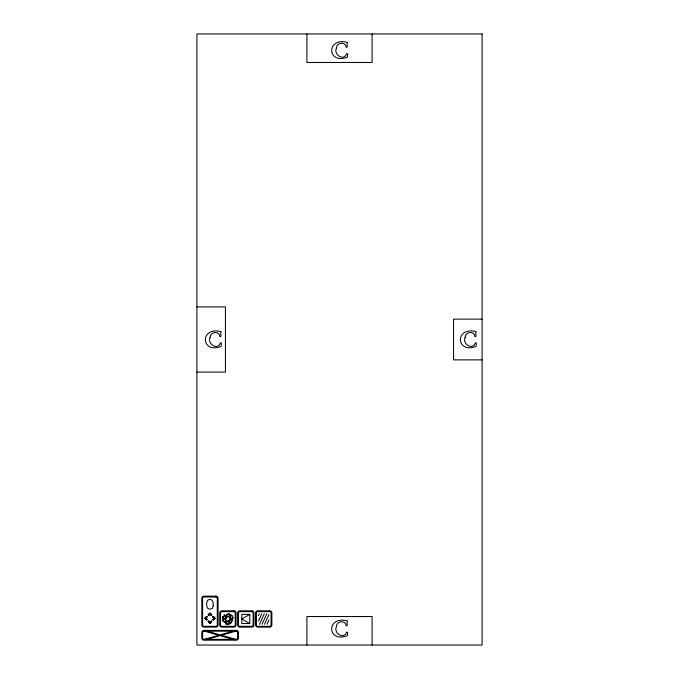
<?xml version="1.0" encoding="UTF-8"?>
<svg xmlns="http://www.w3.org/2000/svg" width="679" height="679" viewBox="0 0 679 679"><rect width="100%" height="100%" fill="white"/><g stroke="black" fill="none" stroke-linecap="round" stroke-linejoin="round"><path stroke-width="1.02" d="M222.924 620.504L224.197 619.01L226.2 620.411L224.902 622.278L223.052 620.886M258.444 615.649L259.293 613.765M258.444 621.158L261.831 613.697M264.326 613.697L259.539 624.247M262.043 624.256L266.83 613.697M264.547 624.256L268.935 614.563M267.042 624.256L269.003 619.935M206.526 616.371L204.651 618.246L206.526 620.114M208.071 614.818L209.947 612.95L211.823 614.818M206.654 616.507L204.922 618.246L206.654 619.978M208.207 614.953L209.947 613.213L211.687 614.953M207.163 616.787L205.703 618.246L207.163 619.698M208.487 615.463L209.947 614.003L211.407 615.463M207.299 616.922L205.975 618.246L207.299 619.571M208.623 615.598L209.947 614.274L211.271 615.598M211.271 620.895L209.947 622.219L208.623 620.895M212.595 619.571L213.919 618.246L212.595 616.922M211.407 621.022L209.947 622.482L208.487 621.022M212.731 619.698L214.191 618.246L212.731 616.787M211.687 621.531L209.947 623.271L208.207 621.531M213.24 619.978L214.971 618.246L213.24 616.507M211.823 621.667L209.947 623.543L208.071 621.667M213.367 620.114L215.243 618.246L213.367 616.371M249.787 614.41L241.809 618.976L249.787 623.543L249.787 614.41L241.809 614.41L241.809 623.543L249.787 623.543M196.91 306.908L225.428 306.908L225.428 372.092L196.91 372.092M482.09 319.13L453.572 319.13L453.572 359.87L482.09 359.87M372.092 33.95L372.092 62.468L306.908 62.468L306.908 33.95M372.092 645.05L372.092 616.532L306.908 616.532L306.908 645.05M222.788 620.063L222.933 620.962L224.936 622.473L226.404 620.377L224.214 618.841L222.788 620.063M226.226 621.828L226.022 624.324L226.531 623.594L228.246 624.408L230.826 623.169L227.991 621.514L228.509 620.776L226.226 621.828M226.362 621.922L226.209 623.814L226.497 623.398L227.949 624.332L230.342 623.246L227.788 621.548L228.093 621.124L226.362 621.922M210.125 337.302C206.874 343.973 217.917 350.729 220.234 342.971L221.354 342.971L221.099 346.434C200.823 354.065 199.677 326.667 220.505 331.488L221.252 331.768C219.589 333.033 222.542 337.115 219.784 336.546C219.58 330.503 210.142 331.607 210.125 337.302M336.419 48.048C333.168 54.719 344.211 61.475 346.528 53.717L347.648 53.717L347.393 57.18C327.117 64.811 325.971 37.413 346.799 42.234L347.546 42.514C345.883 43.779 348.836 47.861 346.078 47.292C345.874 41.249 336.436 42.353 336.419 48.048M336.419 626.556C333.168 633.227 344.211 639.983 346.528 632.225L347.648 632.225L347.393 635.688C327.117 643.319 325.971 615.921 346.799 620.742L347.546 621.022C345.883 622.287 348.836 626.369 346.078 625.8C345.874 619.757 336.436 620.861 336.419 626.556M465.157 337.302C461.907 343.973 472.949 350.729 475.266 342.971L476.386 342.971L476.132 346.434C455.855 354.065 454.709 326.667 475.538 331.488L476.285 331.768C474.621 333.033 477.575 337.115 474.816 336.546C474.613 330.503 465.174 331.607 465.157 337.302M229.808 615.081L229.748 615.751L227.507 616.821L226.591 614.792L228.874 613.841L229.808 615.081M229.943 615.081L229.875 615.845L227.44 617.016L226.404 614.716L228.882 613.697L229.943 615.081M232.439 616.362L232.303 617.865L232.795 617.898L231.098 618.739L229.595 617.661L230.096 617.703L230.334 614.58L232.439 616.362M232.583 616.354L232.456 617.729L233.33 617.788L231.089 618.909L229.095 617.474L229.969 617.551L230.028 614.198L232.583 616.354M222.975 616.727L222.704 619.571L225.598 617.882L225.971 618.696L226.251 616.201L224.214 614.826L224.579 615.615L222.975 616.727M223.111 616.761L222.89 619.112L225.666 617.695L225.886 618.179L226.099 616.269L224.554 615.225L224.766 615.683L223.111 616.761M232.091 619.876L231.412 622.618L229.638 622.168L229.884 619.698L232.091 619.876M232.243 619.749L231.488 622.736L229.494 622.236L229.757 619.545L232.243 619.749M213.198 605.829L212.391 608.392L209.964 609.199L207.672 608.401L206.679 605.829L206.679 602.782L207.766 600.16L209.947 599.421L212.12 600.16L213.198 602.782L213.198 605.829M218.782 635.272L203.793 639.55L206.492 639.55L220.132 635.654L233.771 639.55L236.47 639.55L221.481 635.272L236.47 630.995L233.771 630.995L220.132 634.89L206.492 630.995L203.793 630.995L218.782 635.272M482.09 33.95L196.91 33.95L196.91 645.05L482.09 645.05L482.09 33.95M215.964 596.162L203.929 596.162A2.13 2.13 0 0 0 201.799 598.292L201.799 624.994A2.13 2.13 0 0 0 203.929 627.124L215.964 627.124A2.13 2.13 0 0 0 218.095 624.994L218.095 598.292A2.13 2.13 0 0 0 215.964 596.162M215.964 596.977L203.929 596.977A1.316 1.316 0 0 0 202.614 598.292L202.614 624.994A1.316 1.316 0 0 0 203.929 626.31L215.964 626.31A1.316 1.316 0 0 0 217.28 624.994L217.28 598.292A1.316 1.316 0 0 0 215.964 596.977M233.89 610.828L221.855 610.828A2.13 2.13 0 0 0 219.724 612.959L219.724 624.994A2.13 2.13 0 0 0 221.855 627.124L233.89 627.124A2.13 2.13 0 0 0 236.02 624.994L236.02 612.959A2.13 2.13 0 0 0 233.89 610.828M251.816 610.828L239.78 610.828A2.13 2.13 0 0 0 237.65 612.959L237.65 624.994A2.13 2.13 0 0 0 239.78 627.124L251.816 627.124A2.13 2.13 0 0 0 253.946 624.994L253.946 612.959A2.13 2.13 0 0 0 251.816 610.828M269.741 610.828L257.706 610.828A2.13 2.13 0 0 0 255.576 612.959L255.576 624.994A2.13 2.13 0 0 0 257.706 627.124L269.741 627.124A2.13 2.13 0 0 0 271.872 624.994L271.872 612.959A2.13 2.13 0 0 0 269.741 610.828M233.89 611.643L221.855 611.643A1.316 1.316 0 0 0 220.539 612.959L220.539 624.994A1.316 1.316 0 0 0 221.855 626.31L233.89 626.31A1.316 1.316 0 0 0 235.206 624.994L235.206 612.959A1.316 1.316 0 0 0 233.89 611.643M251.816 611.643L239.78 611.643A1.316 1.316 0 0 0 238.465 612.959L238.465 624.994A1.316 1.316 0 0 0 239.78 626.31L251.816 626.31A1.316 1.316 0 0 0 253.131 624.994L253.131 612.959A1.316 1.316 0 0 0 251.816 611.643M269.741 611.643L257.706 611.643A1.316 1.316 0 0 0 256.39 612.959L256.39 624.994A1.316 1.316 0 0 0 257.706 626.31L269.741 626.31A1.316 1.316 0 0 0 271.057 624.994L271.057 612.959A1.316 1.316 0 0 0 269.741 611.643M236.334 630.384L203.929 630.384A2.13 2.13 0 0 0 201.799 632.514L201.799 638.031A2.13 2.13 0 0 0 203.929 640.161L236.334 640.161A2.13 2.13 0 0 0 238.465 638.031L238.465 632.514A2.13 2.13 0 0 0 236.334 630.384M236.334 631.198L203.929 631.198A1.316 1.316 0 0 0 202.614 632.514L202.614 638.031A1.316 1.316 0 0 0 203.929 639.346L236.334 639.346A1.316 1.316 0 0 0 237.65 638.031L237.65 632.514A1.316 1.316 0 0 0 236.334 631.198"/></g></svg>
